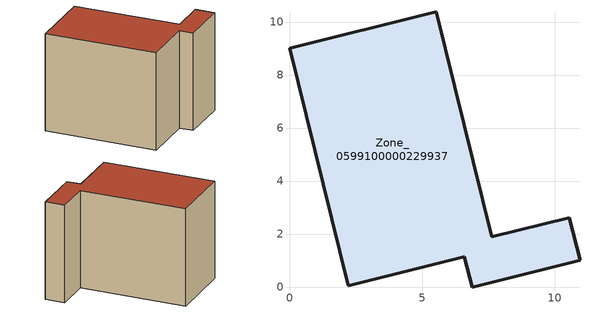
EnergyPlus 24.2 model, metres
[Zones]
Zone_0599100000229937
 floor ground (C_G): 7.64,1.89 10.56,2.61 10.96,1.02 6.89,0 6.6,1.14 2.21,0.05 0,9 5.53,10.38 z0
 wall outside (C_F): 5.53,10.38 0,9 2.21,0.05 6.6,1.14 6.89,0 10.96,1.02 10.56,2.61 7.64,1.89 5.53,10.38 z0:8.12
 roof outside (C_R): 7.64,1.89 5.53,10.38 0,9 2.21,0.05 6.6,1.14 6.89,0 10.96,1.02 10.56,2.61 z8.12
[BUILDING]
Pand.0599100000229937: North Axis=0; Terrain=City; Loads Convergence Tolerance Value=0.04; Temperature Convergence Tolerance Value=0.4; Solar Distribution=FullExterior; Maximum Number of Warmup Days=25; Minimum Number of Warmup Days=1
[Site:Location]
Rotterdam.The.Hague.AP_ZH_NLD Design_Conditions: Latitude=51.96; Longitude=4.45; Time Zone=1; Elevation=-4.5
[SITE:GROUNDTEMPERATURE:BUILDINGSURFACE]
18, 18, 18, 18, 18, 18, 18, 18, 18, 18, 18, 18
[MATERIAL] Thermal Absorptance=0.9; Solar Absorptance=0.7; Visible Absorptance=0.7
Name | Roughness | Thickness | Conductivity | Density | Specific Heat
G.TC.1975-1991 | MediumSmooth | 0.15 | 0.288461 | 540 | 1210
F.TC.1975-1991 | Rough | 0.3 | 0.230769 | 1920 | 840
R.TC.1975-1991 | MediumRough | 0.2 | 0.153846 | 1500 | 1000
[CONSTRUCTION]
C_G: G.TC.1975-1991
C_F: F.TC.1975-1991
C_R: R.TC.1975-1991
[ZONE]
Zone_0599100000229937: Type=1; Multiplier=1; Ceiling Height=Autocalculate; Volume=Autocalculate; Floor Area=autocalculate; Part of Total Floor Area=Yes
[ZONEINFILTRATION:DESIGNFLOWRATE]
Infil_Zone_0599100000229937: Zone or ZoneList or Space or SpaceList=Zone_0599100000229937; Schedule=AlwaysOn; Design Flow Rate Calculation Method=Flow/Area; Flow Rate per Floor Area=0.003; Constant Term Coefficient=1; Temperature Term Coefficient=0; Velocity Term Coefficient=0; Velocity Squared Term Coefficient=0
[HVACTEMPLATE:ZONE:IDEALLOADSAIRSYSTEM]
Zone_0599100000229937: Maximum Heating Supply Air Temperature=50; Minimum Cooling Supply Air Temperature=13; Maximum Heating Supply Air Humidity Ratio=0.0156; Minimum Cooling Supply Air Humidity Ratio=0.0077; Heating Limit=NoLimit; Cooling Limit=NoLimit; Dehumidification Control Type=ConstantSensibleHeatRatio; Cooling Sensible Heat Ratio=0.7; Dehumidification Setpoint=60; Humidification Control Type=None; Humidification Setpoint=30; Outdoor Air Method=None; Outdoor Air Flow Rate per Person=0.00944; Outdoor Air Flow Rate per Zone Floor Area=0; Outdoor Air Flow Rate per Zone=0; Demand Controlled Ventilation Type=None; Outdoor Air Economizer Type=NoEconomizer; Heat Recovery Type=None; Sensible Heat Recovery Effectiveness=0.7; Latent Heat Recovery Effectiveness=0.65
[ZONECONTROL:THERMOSTAT]
ThermostatControl_Zone_0599100000229937: Zone or ZoneList=Zone_0599100000229937; Control Type Schedule=DualSetpointControlType; Control 1=Thermostat_Zone_0599100000229937; Temperature Difference Between Cutout And Setpoint=0
[THERMOSTATSETPOINT:DUALSETPOINT]
Thermostat_Zone_0599100000229937: Heating Setpoint Temperature Schedule=HeatingSetpoint_Zone_0599100000229937; Cooling Setpoint Temperature Schedule=CoolingSetpoint_Zone_0599100000229937
[SCHEDULE:COMPACT]
HeatingSetpoint_Zone_0599100000229937: Through: 12/31, For: AllDays, Until: 24:00, 21
CoolingSetpoint_Zone_0599100000229937: Through: 12/31, For: AllDays, Until: 24:00, 24
DualSetpointControlType: Through: 12/31, For: AllDays, Until: 24:00, 4
AlwaysOn: Through: 12/31, For: AllDays, Until: 24:00, 1
